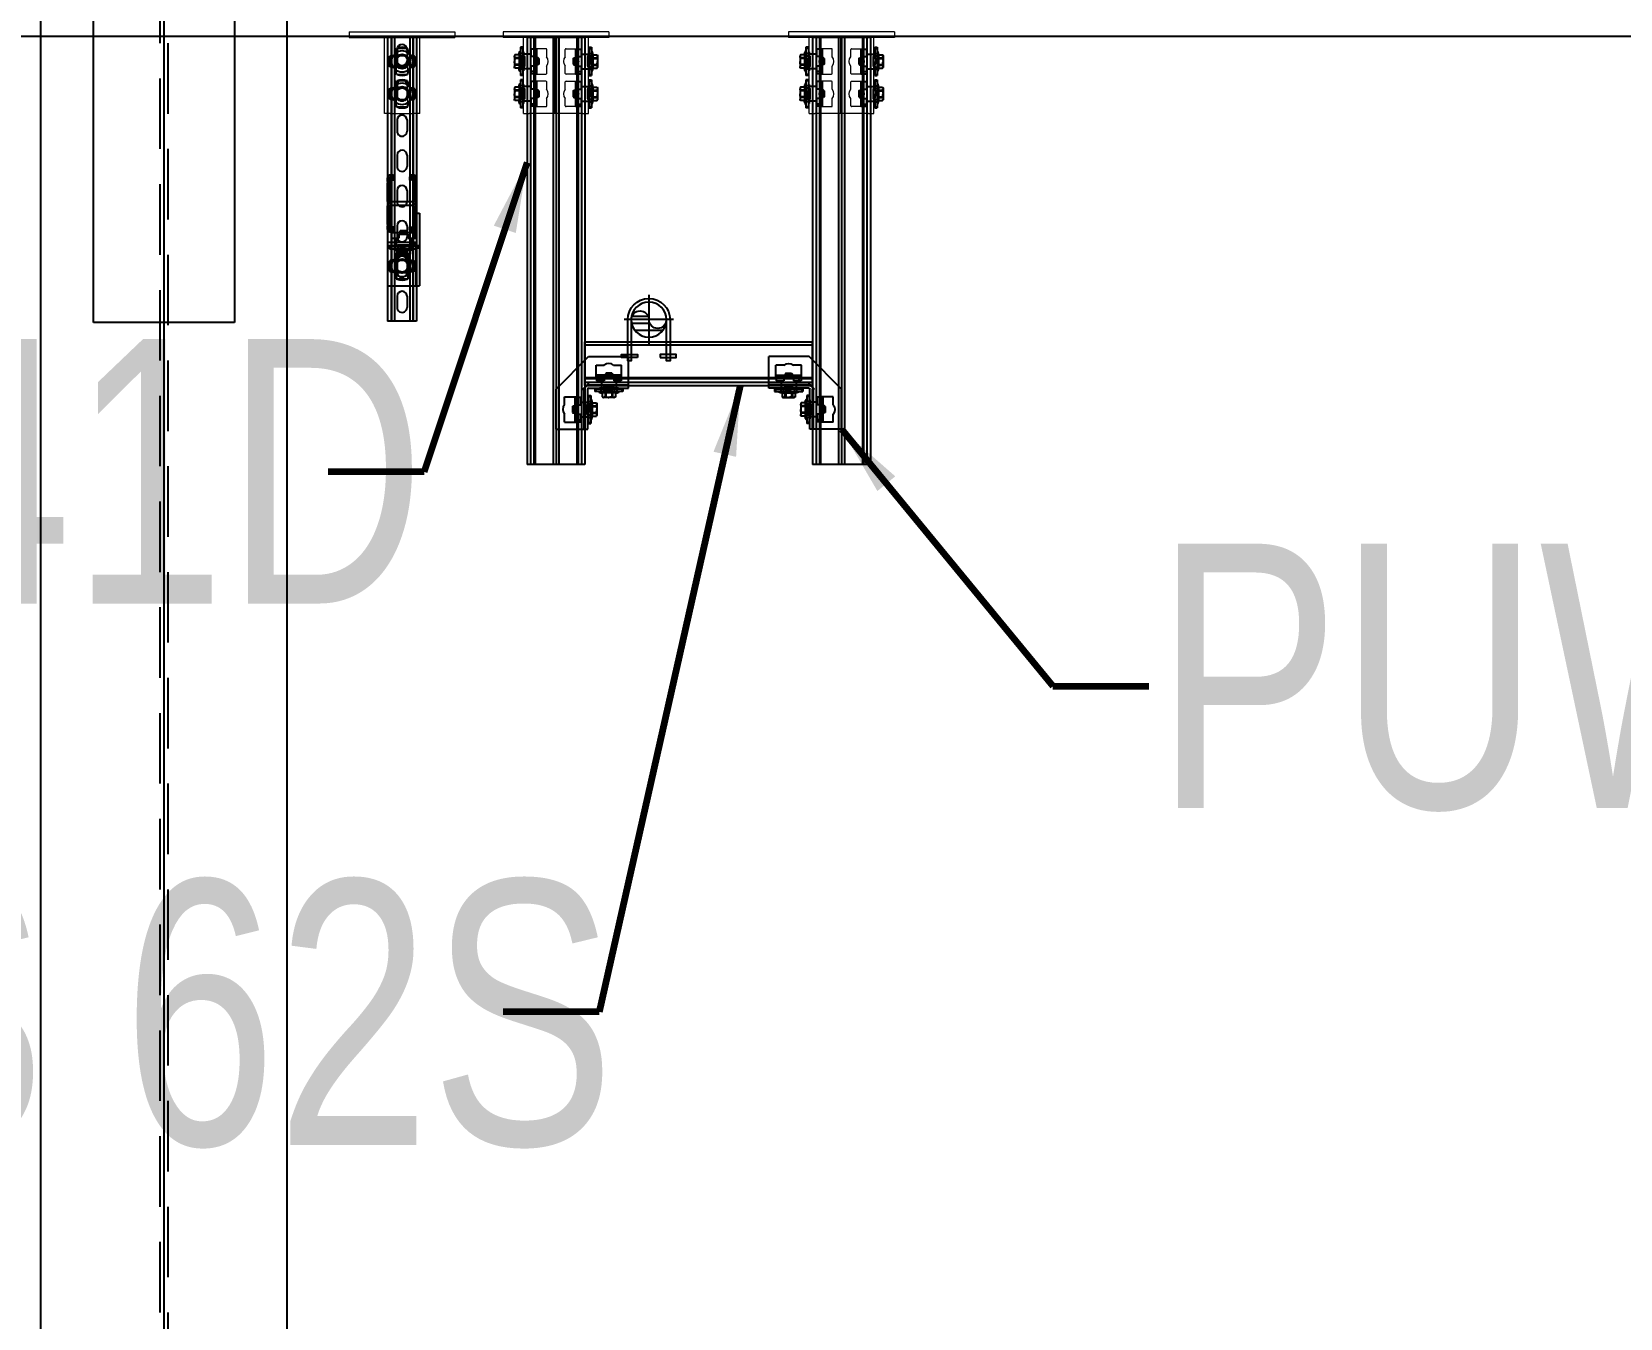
# Model space of a CAD drawing. Header units: millimetres. Extents: x 0 to 268175, y 0 to 74250.
# Drawn here: x 44498 to 46751, y 50940 to 52764 of the extents above; entities that cross this region are included whole.
import ezdxf
from ezdxf.enums import TextEntityAlignment as Align

# ---------------------------------------------------------------- set-up
doc = ezdxf.new("R2010")
doc.units = ezdxf.units.MM
doc.header["$LTSCALE"] = 200
for name, pattern in [('CEN-GAUN', [32.2, 30, -1, 0.2, -1]), ('HIDDEN', [0.375, 0.25, -0.125]), ('phl_thick', [0])]:
    doc.linetypes.add(name, pattern=pattern)
for name, color, linetype in [('1 CEN', 15, 'CEN-GAUN'), ('@@P3_P4 환상망 SUPPORT', 143, 'Continuous'), ('BA', 9, 'Continuous'), ('PIPE', 3, 'Continuous'), ('PIPE RACK', 6, 'Continuous')]:
    doc.layers.add(name, color=color, linetype=linetype)
doc.styles.add('GHS_DIM', font='romans.shx', dxfattribs={"width": 0.7, "bigfont": 'ghs.shx'})
doc.styles.add('돋움체', font='gulim.ttc')
doc.dimstyles.new('LEADER50', dxfattribs={"dimscale": 0, "dimtxt": 100, "dimasz": 100, "dimexe": 50, "dimexo": 50, "dimgap": 40, "dimtad": 1, "dimdec": 0, "dimdsep": 46, "dimtxsty": 'GHS_DIM', "dimcen": 2.5, "dimclrd": 1, "dimclre": 1, "dimclrt": 2, "dimadec": 0, "dimazin": 0, "dimtfac": 1, "dimtdec": 0, "dimtofl": 0, "dimtmove": 0, "dimatfit": 3, "dimfxl": 30, "dimtvp": 1, "dimtolj": 1, "dimtzin": 0, "dimarcsym": 0})

# ---------------------------------------------------------------- blocks, each defined once
blk = doc.blocks.new('*U4014')
at = {"layer": '@@P3_P4 환상망 SUPPORT', "linetype": 'phl_thick'}
for p, q in [((-20.5, 0), (-20.5, 402.2)), ((-15.6, 0), (-15.6, 402.2)), ((-15.1, 0), (-15.1, 402.2)), ((-11, 0), (-11, 402.2)), ((11, 0), (11, 402.2)), ((15.1, 0), (15.1, 402.2)), ((15.6, 0), (15.6, 402.2)), ((20.5, 0), (20.5, 402.2)), ((-7, 367), (-7, 383)), ((7, 367), (7, 383)), ((-7, 317), (-7, 333)), ((7, 317), (7, 333)), ((-7, 267), (-7, 283)), ((7, 267), (7, 283)), ((-7, 217), (-7, 233)), ((7, 217), (7, 233)), ((-7, 167), (-7, 183)), ((7, 167), (7, 183)), ((-7, 117), (-7, 133)), ((7, 117), (7, 133)), ((-7, 67), (-7, 83)), ((7, 67), (7, 83)), ((-7, 17), (-7, 33)), ((7, 17), (7, 33))]:
    blk.add_line(p, q, dxfattribs=at)
at = {"layer": '@@P3_P4 환상망 SUPPORT', "linetype": 'Continuous'}
for p, q in [((-20.5, 402.2), (20.5, 402.2)), ((-20.5, 0), (20.5, 0))]:
    blk.add_line(p, q, dxfattribs=at)
at = {"layer": '@@P3_P4 환상망 SUPPORT', "linetype": 'phl_thick'}
for centre, start, end in [((0, 383), 0.0003, 180.0003), ((0, 367), 180.0003, 0.0003), ((0, 333), 0.0003, 180.0003), ((0, 317), 180.0003, 0.0003), ((0, 283), 0.0003, 180.0003), ((0, 267), 180.0003, 0.0003), ((0, 233), 0.0003, 180.0003), ((0, 217), 180.0003, 0.0003), ((0, 183), 0.0003, 180.0003), ((0, 167), 180.0003, 0.0003), ((0, 133), 0.0003, 180.0003), ((0, 117), 180.0003, 0.0003), ((0, 83), 0.0003, 180.0003), ((0, 67), 180.0003, 0.0003), ((0, 33), 0.0003, 180.0003), ((0, 17), 180.0003, 0.0003)]:
    blk.add_arc(centre, 7, start, end, dxfattribs=at)
blk = doc.blocks.new('A$C1199bcb0')
at = {"layer": '@@P3_P4 환상망 SUPPORT', "color": 2, "linetype": 'phl_thick'}
for p, q in [((-18, 6), (-17.99649, 6.117777)), ((-18, -6), (-18, 6)), ((-17.99649, 6.117777), (-17.986084, 6.235472)), ((-17.986084, 6.235472), (-17.968693, 6.352408)), ((-17.968693, 6.352408), (-17.944448, 6.467915)), ((-17.944448, 6.467915), (-17.913618, 6.581325)), ((-17.913618, 6.581325), (-17.876478, 6.691977)), ((-17.876478, 6.691977), (-17.832987, 6.800099)), ((-17.832987, 6.800099), (-17.782843, 6.90625)), ((-17.782843, 6.90625), (-17.726339, 7.009788)), ((-17.726339, 7.009788), (-17.663683, 7.110023)), ((-17.663683, 7.110023), (-17.595186, 7.206336)), ((-17.595186, 7.206336), (-17.521322, 7.298238)), ((-17.521322, 7.298238), (-17.442581, 7.385253)), ((-17.442581, 7.385253), (-17.359451, 7.466933)), ((-17.359451, 7.466933), (-17.272411, 7.54299)), ((-17.272411, 7.54299), (-17.182116, 7.613221)), ((-17.182116, 7.613221), (-17.089214, 7.677382)), ((-17.089214, 7.677382), (-16.99437, 7.735268)), ((-16.99437, 7.735268), (-16.898317, 7.78686)), ((-16.898317, 7.78686), (-16.801819, 7.832213)), ((-16.801819, 7.832213), (-16.705605, 7.871396)), ((-16.705605, 7.871396), (-16.608332, 7.905217)), ((-16.608332, 7.905217), (-16.509245, 7.934047)), ((-16.509245, 7.934047), (-16.408728, 7.957771)), ((-16.408728, 7.957771), (-16.307163, 7.976272)), ((-16.307163, 7.976272), (-16.204935, 7.989459)), ((-16.204935, 7.989459), (-16.102423, 7.997347)), ((-16.102423, 7.997347), (-16, 8)), ((-16, 8), (-14.439052, 8)), ((-14.439049, 8.000031), (-14.231407, 8.004602)), ((-14.231407, 8.004602), (-14.024026, 8.018427)), ((-14.024026, 8.018427), (-13.817566, 8.041426)), ((-13.817566, 8.041426), (-13.612699, 8.073442)), ((-13.612699, 8.073442), (-13.410096, 8.114311)), ((-13.410096, 8.114311), (-13.208317, 8.164452)), ((-13.208317, 8.164452), (-13.002339, 8.225616)), ((-13.002339, 8.225616), (-12.793396, 8.298335)), ((-12.793396, 8.298335), (-12.583125, 8.383024)), ((-12.583125, 8.383024), (-12.373108, 8.479752)), ((-12.373108, 8.479752), (-12.202334, 8.568009)), ((-12.202334, 8.568009), (-12.032001, 8.66519)), ((-12.032001, 8.66519), (-11.862731, 8.771353)), ((-11.862731, 8.771353), (-11.69539, 8.886751)), ((-11.69539, 8.886751), (-11.530483, 9.011345)), ((-11.530483, 9.011345), (-11.36902, 9.14507)), ((-11.36902, 9.14507), (-11.212824, 9.286802)), ((-11.212824, 9.286802), (-11.06258, 9.43597)), ((-11.06258, 9.43597), (-10.918729, 9.592018)), ((-10.918729, 9.592018), (-10.782094, 9.754732)), ((-10.782094, 9.754732), (-10.652928, 9.923378)), ((-10.652928, 9.923378), (-10.532238, 10.096755)), ((-10.532238, 10.096755), (-10.420465, 10.273729)), ((-10.420465, 10.273729), (-10.317712, 10.453605)), ((-10.317712, 10.453605), (-10.224151, 10.635519)), ((-10.224151, 10.635519), (-10.14017, 10.817799)), ((-10.14017, 10.817799), (-10.065554, 10.999621)), ((-10.065554, 10.999621), (-10, 11.18034)), ((-10, 11.18034), (-7.5, 18.540497)), ((-8.5, -4.129467), (-8.5, 4.129467)), ((-7.862192, 17.474161), (-8, 17.5)), ((-8, 17.068443), (-8, 17.5)), ((-7.826223, 5.296482), (-7.478477, 5.497254)), ((-7.478477, 5.497254), (-7.13805, 5.6938)), ((-7.13805, 5.6938), (-6.803941, 5.886698)), ((-6.803941, 5.886698), (-6.475198, 6.076497)), ((-6.475198, 6.076497), (-6.150906, 6.263728)), ((-6.150906, 6.263728), (-5.830178, 6.4489)), ((-5.830178, 6.4489), (-5.512148, 6.632514)), ((-5.512148, 6.632514), (-4.880781, 6.997035)), ((-4.880781, 6.997035), (-4.565745, 7.17892)), ((-4.565745, 7.17892), (-4.25, 7.361216)), ((-4.25, 7.361216), (-3.934255, 7.543511)), ((-3.934255, 7.543511), (-3.619219, 7.725397)), ((-3.619219, 7.725397), (-3.304035, 7.907369)), ((-3.304035, 7.907369), (-2.987851, 8.089918)), ((-2.987851, 8.089918), (-2.669822, 8.273532)), ((-2.669822, 8.273532), (-2.349094, 8.458704)), ((-2.349094, 8.458704), (-2.024802, 8.645934)), ((-2.024802, 8.645934), (-1.696059, 8.835734)), ((-1.696059, 8.835734), (-1.361951, 9.028632)), ((-1.361951, 9.028632), (-1.021523, 9.225178)), ((-1.021523, 9.225178), (-0.673776, 9.425949)), ((1.09777, 9.181157), (0.673776, 9.425949)), ((1.511166, 8.942483), (1.09777, 9.181157)), ((1.91576, 8.70889), (1.511166, 8.942483)), ((2.313254, 8.479397), (1.91576, 8.70889)), ((2.705276, 8.253062), (2.313254, 8.479397)), ((3.093409, 8.028974), (2.705276, 8.253062)), ((3.479206, 7.806234), (3.093409, 8.028974)), ((3.864216, 7.583949), (3.479206, 7.806234)), ((4.597267, 7.160721), (3.864216, 7.583949)), ((4.943779, 6.960663), (4.597267, 7.160721)), ((5.290677, 6.760381), (4.943779, 6.960663)), ((5.639091, 6.559224), (5.290677, 6.760381)), ((5.990151, 6.356539), (5.639091, 6.559224)), ((6.344997, 6.151669), (5.990151, 6.356539)), ((6.704797, 5.943938), (6.344997, 6.151669)), ((7.444122, 5.517089), (6.704797, 5.943938)), ((7.826223, 5.296482), (7.444122, 5.517089)), ((10, 11.18034), (7.5, 18.540497)), ((8.5, -4.129467), (8.5, 4.129467)), ((10.0619, 11.00917), (10, 11.18034)), ((10.131785, 10.837331), (10.0619, 11.00917)), ((10.20982, 10.665387), (10.131785, 10.837331)), ((10.296167, 10.493907), (10.20982, 10.665387)), ((10.390993, 10.323456), (10.296167, 10.493907)), ((10.494428, 10.154656), (10.390993, 10.323456)), ((10.605843, 9.989169), (10.494428, 10.154656)), ((10.724691, 9.827928), (10.605843, 9.989169)), ((10.850639, 9.671434), (10.724691, 9.827928)), ((10.983347, 9.520192), (10.850639, 9.671434)), ((11.122479, 9.374703), (10.983347, 9.520192)), ((11.26755, 9.235579), (11.122479, 9.374703)), ((11.417344, 9.103769), (11.26755, 9.235579)), ((11.571177, 8.979536), (11.417344, 9.103769)), ((11.728471, 8.863041), (11.571177, 8.979536)), ((11.888385, 8.754602), (11.728471, 8.863041)), ((12.049542, 8.654679), (11.888385, 8.754602)), ((12.211309, 8.563124), (12.049542, 8.654679)), ((12.373108, 8.479752), (12.211309, 8.563124)), ((12.583125, 8.383024), (12.373118, 8.4798)), ((12.793396, 8.298335), (12.583125, 8.383024)), ((13.002339, 8.225616), (12.793396, 8.298335)), ((13.208317, 8.164452), (13.002339, 8.225616)), ((13.410096, 8.114311), (13.208317, 8.164452)), ((13.612699, 8.073442), (13.410096, 8.114311)), ((13.817566, 8.041426), (13.612699, 8.073442)), ((14.024026, 8.018427), (13.817566, 8.041426)), ((14.231407, 8.004602), (14.024026, 8.018427)), ((14.439052, 8), (14.231407, 8.004602)), ((14.439052, 8), (14.690674, 8)), ((14.690674, 8), (14.945595, 8)), ((14.945595, 8), (15.203898, 8)), ((15.203898, 8), (15.465673, 8)), ((15.465673, 8), (15.731009, 8)), ((15.731009, 8), (16, 8)), ((16.102423, 7.997347), (16, 8)), ((16.204935, 7.989459), (16.102423, 7.997347)), ((16.307163, 7.976272), (16.204935, 7.989459)), ((16.408728, 7.957771), (16.307163, 7.976272)), ((16.509245, 7.934047), (16.408728, 7.957771)), ((16.608332, 7.905217), (16.509245, 7.934047)), ((16.705605, 7.871395), (16.608332, 7.905217)), ((16.801819, 7.832213), (16.705605, 7.871395)), ((16.898317, 7.78686), (16.801819, 7.832213)), ((16.99437, 7.735268), (16.898317, 7.78686)), ((17.089214, 7.677382), (16.99437, 7.735268)), ((17.182116, 7.613221), (17.089214, 7.677382)), ((17.272411, 7.54299), (17.182116, 7.613221)), ((17.359451, 7.466933), (17.272411, 7.54299)), ((17.442581, 7.385253), (17.359451, 7.466933)), ((17.521322, 7.298238), (17.442581, 7.385253)), ((17.595186, 7.206336), (17.521322, 7.298238)), ((17.663683, 7.110023), (17.595186, 7.206336)), ((17.726339, 7.009788), (17.663683, 7.110023)), ((17.782843, 6.90625), (17.726339, 7.009788)), ((17.832987, 6.800099), (17.782843, 6.90625)), ((17.876478, 6.691977), (17.832987, 6.800099)), ((17.913618, 6.581325), (17.876478, 6.691977)), ((17.944448, 6.467915), (17.913618, 6.581325)), ((17.968693, 6.352408), (17.944448, 6.467915)), ((17.986084, 6.235472), (17.968693, 6.352408)), ((17.99649, 6.117777), (17.986084, 6.235472)), ((18, 6), (17.99649, 6.117777)), ((18, -6), (18, 6)), ((-17.99649, -6.117777), (-18, -6)), ((-17.986084, -6.235472), (-17.99649, -6.117777)), ((-17.968693, -6.352408), (-17.986084, -6.235472)), ((-17.944448, -6.467915), (-17.968693, -6.352408)), ((-17.913618, -6.581325), (-17.944448, -6.467915)), ((-17.876478, -6.691977), (-17.913618, -6.581325)), ((-17.832987, -6.800099), (-17.876478, -6.691977)), ((-17.782843, -6.90625), (-17.832987, -6.800099)), ((-17.726339, -7.009788), (-17.782843, -6.90625)), ((-17.663683, -7.110023), (-17.726339, -7.009788)), ((-17.595186, -7.206336), (-17.663683, -7.110023)), ((-17.521322, -7.298238), (-17.595186, -7.206336)), ((-17.442581, -7.385253), (-17.521322, -7.298238)), ((-17.359451, -7.466933), (-17.442581, -7.385253)), ((-17.272411, -7.54299), (-17.359451, -7.466933)), ((-17.182116, -7.613221), (-17.272411, -7.54299)), ((-17.089214, -7.677382), (-17.182116, -7.613221)), ((-16.99437, -7.735268), (-17.089214, -7.677382)), ((-16.898317, -7.78686), (-16.99437, -7.735268)), ((-16.801819, -7.832213), (-16.898317, -7.78686)), ((-16.705605, -7.871395), (-16.801819, -7.832213)), ((-16.608332, -7.905217), (-16.705605, -7.871395)), ((-16.509245, -7.934047), (-16.608332, -7.905217)), ((-16.408728, -7.957771), (-16.509245, -7.934047)), ((-16.307163, -7.976272), (-16.408728, -7.957771)), ((-16.204935, -7.989459), (-16.307163, -7.976272)), ((-16.102423, -7.997347), (-16.204935, -7.989459)), ((-16, -8), (-16.102423, -7.997347)), ((-16, -8), (-14.439052, -8)), ((-14.231407, -8.004602), (-14.439052, -8)), ((-14.024026, -8.018427), (-14.231407, -8.004602)), ((-13.817566, -8.041426), (-14.024026, -8.018427)), ((-13.612699, -8.073442), (-13.817566, -8.041426)), ((-13.410096, -8.114311), (-13.612699, -8.073442)), ((-13.208317, -8.164452), (-13.410096, -8.114311)), ((-13.002339, -8.225616), (-13.208317, -8.164452)), ((-12.793396, -8.298335), (-13.002339, -8.225616)), ((-12.583125, -8.383024), (-12.793396, -8.298335)), ((-12.373118, -8.4798), (-12.583125, -8.383024)), ((-12.202317, -8.567993), (-12.373108, -8.479752)), ((-12.031596, -8.665364), (-12.202317, -8.567993)), ((-11.861625, -8.77208), (-12.031596, -8.665364)), ((-11.693248, -8.888251), (-11.861625, -8.77208)), ((-11.528074, -9.013275), (-11.693248, -8.888251)), ((-11.366937, -9.146872), (-11.528074, -9.013275)), ((-11.210513, -9.288848), (-11.366937, -9.146872)), ((-11.059873, -9.438622), (-11.210513, -9.288848)), ((-10.916073, -9.595039), (-11.059873, -9.438622)), ((-10.779813, -9.757758), (-10.916073, -9.595039)), ((-10.651197, -9.925931), (-10.779813, -9.757758)), ((-10.530719, -10.099052), (-10.651197, -9.925931)), ((-10.41886, -10.276366), (-10.530719, -10.099052)), ((-10.316502, -10.45592), (-10.41886, -10.276366)), ((-10.223629, -10.63676), (-10.316502, -10.45592)), ((-10.140051, -10.81822), (-10.223629, -10.63676)), ((-10.065572, -10.999636), (-10.140051, -10.81822)), ((-10, -11.18034), (-10.065572, -10.999636)), ((-7.5, -18.540497), (-10, -11.18034)), ((-7.444122, -5.517089), (-7.826223, -5.296482)), ((-6.704797, -5.943938), (-7.444122, -5.517089)), ((-6.344997, -6.151669), (-6.704797, -5.943938)), ((-5.990151, -6.356539), (-6.344997, -6.151669)), ((-5.639091, -6.559224), (-5.990151, -6.356539)), ((-5.290677, -6.760381), (-5.639091, -6.559224)), ((-4.943779, -6.960663), (-5.290677, -6.760381)), ((-4.597267, -7.160721), (-4.943779, -6.960663)), ((-4.25, -7.361216), (-4.597267, -7.160721)), ((-3.864216, -7.583949), (-4.25, -7.361216)), ((-3.479206, -7.806234), (-3.864216, -7.583949)), ((-3.093409, -8.028974), (-3.479206, -7.806234)), ((-2.705276, -8.253062), (-3.093409, -8.028974)), ((-2.313254, -8.479397), (-2.705276, -8.253062)), ((-1.91576, -8.70889), (-2.313254, -8.479397)), ((-1.511166, -8.942483), (-1.91576, -8.70889)), ((-1.09777, -9.181157), (-1.511166, -8.942483)), ((-0.673776, -9.425949), (-1.09777, -9.181157)), ((0.673776, -9.425949), (1.09777, -9.181157)), ((1.09777, -9.181157), (1.511166, -8.942483)), ((1.511166, -8.942483), (1.91576, -8.70889)), ((1.91576, -8.70889), (2.313254, -8.479397)), ((2.313254, -8.479397), (2.705276, -8.253062)), ((2.705276, -8.253062), (3.093409, -8.028974)), ((3.093409, -8.028974), (3.479206, -7.806234)), ((3.479206, -7.806234), (3.864216, -7.583949)), ((3.864216, -7.583949), (4.25, -7.361216)), ((4.25, -7.361216), (4.597267, -7.160721)), ((4.597267, -7.160721), (4.943779, -6.960663)), ((4.943779, -6.960663), (5.290677, -6.760381)), ((5.290677, -6.760381), (5.639091, -6.559224)), ((5.639091, -6.559224), (5.990151, -6.356539)), ((5.990151, -6.356539), (6.344997, -6.151669)), ((6.344997, -6.151669), (6.704797, -5.943938)), ((6.704797, -5.943938), (7.070754, -5.732653)), ((7.070754, -5.732653), (7.444122, -5.517089)), ((7.444122, -5.517089), (7.826223, -5.296482)), ((7.5, -18.540497), (10, -11.18034)), ((8, -17.5), (7.862205, -17.474163)), ((8, -17.5), (8, -17.068485)), ((10, -11.18034), (10.079742, -10.963325)), ((10.079742, -10.963325), (10.172623, -10.744906)), ((10.172623, -10.744906), (10.279159, -10.526212)), ((10.279159, -10.526212), (10.399189, -10.309495)), ((10.399189, -10.309495), (10.532238, -10.096755)), ((10.532238, -10.096755), (10.678125, -9.889198)), ((10.678125, -9.889198), (10.835908, -9.688932)), ((10.835908, -9.688932), (11.004268, -9.497615)), ((11.004268, -9.497615), (11.182281, -9.316057)), ((11.182281, -9.316057), (11.36902, -9.14507)), ((11.36902, -9.14507), (11.563231, -8.985682)), ((11.563231, -8.985682), (11.762086, -8.839511)), ((11.762086, -8.839511), (11.96414, -8.706587)), ((11.96414, -8.706587), (12.168209, -8.586729)), ((12.168209, -8.586729), (12.373108, -8.479752)), ((12.373108, -8.479752), (12.583125, -8.383024)), ((12.583125, -8.383024), (12.793396, -8.298335)), ((12.793396, -8.298335), (13.002339, -8.225616)), ((13.002339, -8.225616), (13.208317, -8.164452)), ((13.208317, -8.164452), (13.410096, -8.114311)), ((13.410096, -8.114311), (13.612699, -8.073442)), ((13.612699, -8.073442), (13.817566, -8.041426)), ((13.817566, -8.041426), (14.024026, -8.018427)), ((14.024026, -8.018427), (14.231407, -8.004602)), ((14.231407, -8.004602), (14.439052, -8)), ((14.439052, -8), (14.690674, -8)), ((14.690674, -8), (14.945595, -8)), ((14.945595, -8), (15.203898, -8)), ((15.203898, -8), (15.465673, -8)), ((15.465673, -8), (15.731009, -8)), ((15.731009, -8), (16, -8)), ((16, -8), (16.102423, -7.997347)), ((16.102423, -7.997347), (16.204935, -7.989459)), ((16.204935, -7.989459), (16.307163, -7.976272)), ((16.307163, -7.976272), (16.408728, -7.957771)), ((16.408728, -7.957771), (16.509245, -7.934047)), ((16.509245, -7.934047), (16.608332, -7.905217)), ((16.608332, -7.905217), (16.705605, -7.871396)), ((16.705605, -7.871396), (16.801819, -7.832213)), ((16.801819, -7.832213), (16.898317, -7.78686)), ((16.898317, -7.78686), (16.99437, -7.735268)), ((16.99437, -7.735268), (17.089214, -7.677382)), ((17.089214, -7.677382), (17.182116, -7.613221)), ((17.182116, -7.613221), (17.272411, -7.54299)), ((17.272411, -7.54299), (17.359451, -7.466933)), ((17.359451, -7.466933), (17.442581, -7.385253)), ((17.442581, -7.385253), (17.521322, -7.298238)), ((17.521322, -7.298238), (17.595186, -7.206336)), ((17.595186, -7.206336), (17.663683, -7.110023)), ((17.663683, -7.110023), (17.726339, -7.009788)), ((17.726339, -7.009788), (17.782843, -6.90625)), ((17.782843, -6.90625), (17.832987, -6.800099)), ((17.832987, -6.800099), (17.876478, -6.691977)), ((17.876478, -6.691977), (17.913618, -6.581325)), ((17.913618, -6.581325), (17.944448, -6.467915)), ((17.944448, -6.467915), (17.968693, -6.352408)), ((17.968693, -6.352408), (17.986084, -6.235472)), ((17.986084, -6.235472), (17.99649, -6.117777)), ((17.99649, -6.117777), (18, -6))]:
    blk.add_line(p, q, dxfattribs=at)
for radius in [10.3, 8.5]:
    blk.add_circle((0, 0), radius, dxfattribs=at)
for radius, start, end in [(15, 145.575707658, 214.424292384), (15, 48.189685111, 131.810314902), (9.45, 145.911393746, 154.088606254), (20, 67.975687163, 112.024312837), (9.45, 85.911393747, 94.088606253), (9.45, 25.911393746, 34.088606254), (15, 0, 34.424292384), (15, 325.575707658, 0), (15, 228.189685098, 311.810314889), (9.45, 205.911393746, 214.088606254), (20, 247.975687163, 292.024312837), (9.45, 265.911393747, 274.088606253), (9.45, 325.911393746, 334.088606254)]:
    blk.add_arc((0, 0), radius, start, end, dxfattribs=at)
blk = doc.blocks.new('A$Cbeba9721')
at = {"layer": '@@P3_P4 환상망 SUPPORT', "color": 5, "linetype": 'Continuous', "lineweight": 0}
for p, q in [((-75, 0), (75, 0)), ((-75, 0), (-75, -8)), ((75, 0), (75, -8)), ((-75, -8), (75, -8)), ((-25, -116), (-25, -8)), ((25, -116), (25, -8)), ((-8.2, -25), (-8.2, -35.3)), ((7.2, -24), (-7.2, -24)), ((8.2, -35.3), (8.2, -25)), ((-8.2, -48.7), (-8.2, -59)), ((-7.2, -60), (7.2, -60)), ((8.2, -59), (8.2, -48.7)), ((-8.2, -71), (-8.2, -81.3)), ((7.2, -70), (-7.2, -70)), ((8.2, -81.3), (8.2, -71)), ((-8.2, -94.7), (-8.2, -105)), ((-7.2, -106), (7.2, -106)), ((8.2, -105), (8.2, -94.7)), ((-17, -116), (-25, -116)), ((-17, -116), (17, -116)), ((25, -116), (17, -116))]:
    blk.add_line(p, q, dxfattribs=at)
for centre, radius, start, end in [((0, -42), 10.7, 140.7731, 219.2269), ((-7.2, -25), 1, 90, 180), ((7.2, -25), 1, 0, 90), ((0, -42), 10.7, 320.7731, 39.2269), ((-7.2, -59), 1, 180, 270), ((7.2, -59), 1, 270, 0), ((0, -88), 10.7, 140.7731, 219.2269), ((-7.2, -71), 1, 90, 180), ((7.2, -71), 1, 0, 90), ((0, -88), 10.7, 320.7731, 39.2269), ((-7.2, -105), 1, 180, 270), ((7.2, -105), 1, 270, 0)]:
    blk.add_arc(centre, radius, start, end, dxfattribs=at)
at = {"layer": '@@P3_P4 환상망 SUPPORT', "color": 2}
for p in [(0, -42), (0, -88)]:
    blk.add_blockref('A$C1199bcb0', p, dxfattribs=at)
blk = doc.blocks.new('A$Cd080613a')
at = {"layer": '@@P3_P4 환상망 SUPPORT', "color": 2, "linetype": 'phl_thick'}
for p, q in [((-20, 4.434), (-18.540497, 4.434)), ((-20, 1.034), (-20, 4.434)), ((-20, 1.034), (-18.540497, 1.034)), ((-18.540497, 4.434), (-11.18034, 4.434)), ((-18.540497, 1.034), (-18.540497, 4.434)), ((-18.540497, 1.034), (-11.18034, 1.034)), ((-13.5, 0), (-13.5, 1.034)), ((-13.5, 0), (-8, 0)), ((-11.18034, 4.434), (-10.999621, 4.526016)), ((-11.18034, 1.034), (-11.18034, 4.434)), ((-11.18034, 1.034), (-8.008727, 1.034)), ((-10.999621, 4.526016), (-10.817799, 4.607405)), ((-10.817799, 4.607405), (-10.635521, 4.678167)), ((-10.635521, 4.678167), (-10.453605, 4.738253)), ((-10.5, -10.466), (-10.5, 0)), ((-10.453605, 4.738253), (-10.273729, 4.787376)), ((-10.309559, 6.434007), (10.309559, 6.434007)), ((-10.273729, 4.787376), (-10.096742, 4.825514)), ((-10.096742, 4.825514), (-9.923378, 4.852767)), ((-9.923378, 4.852767), (-9.754732, 4.869109)), ((-9.754732, 4.869109), (-9.592018, 4.874416)), ((-9.43597, 4.869011), (-9.592018, 4.874416)), ((-9.45, 12.285517), (-8.5, 12.834)), ((-9.45, 12.285517), (-9.425949, 12.285517)), ((-9.45, 6.434), (-9.45, 12.285517)), ((-9.286802, 4.852541), (-9.43597, 4.869011)), ((-9.425949, 12.285517), (-9.225178, 12.382765)), ((-9.425949, 6.434), (-9.425949, 12.285517)), ((-9.14507, 4.825103), (-9.286802, 4.852541)), ((-9.225178, 12.382765), (-9.028632, 12.46982)), ((-9.011345, 4.786714), (-9.14507, 4.825103)), ((-9.028632, 12.46982), (-8.835734, 12.547031)), ((-8.886751, 4.737605), (-9.011345, 4.786714)), ((-8.771402, 4.677806), (-8.886751, 4.737605)), ((-8.835734, 12.547031), (-8.645934, 12.614685)), ((-8.66519, 4.60729), (-8.771402, 4.677806)), ((-8.568009, 4.52603), (-8.66519, 4.60729)), ((-8.645934, 12.614685), (-8.458704, 12.673015)), ((-8.479752, 4.434), (-8.568009, 4.52603)), ((-8.5, 12.834), (8.5, 12.834)), ((-8.383024, 4.342905), (-8.479752, 4.434)), ((-8.479752, 4.434), (8.479752, 4.434)), ((-8.458704, 12.673015), (-8.273532, 12.722205)), ((-8.298335, 4.244727), (-8.383024, 4.342905)), ((-8.225616, 4.140826), (-8.298335, 4.244727)), ((-8.273532, 12.722205), (-8.089918, 12.762387)), ((-8.164452, 4.032743), (-8.225616, 4.140826)), ((-8.114311, 3.921798), (-8.164452, 4.032743)), ((-8.073442, 3.805669), (-8.114311, 3.921798)), ((-8.089918, 12.762387), (-7.907369, 12.793645)), ((-8.041426, 3.683749), (-8.073442, 3.805669)), ((-8.018427, 3.556566), (-8.041426, 3.683749)), ((-8.004602, 3.42465), (-8.018427, 3.556566)), ((-8.006255, 0.977988), (-8.008727, 1.034)), ((-8.004136, 0.924002), (-8.006255, 0.977988)), ((-8.000031, 3.288557), (-8.004602, 3.42465)), ((-8.002394, 0.872075), (-8.004136, 0.924002)), ((-8.001102, 0.822352), (-8.002394, 0.872075)), ((-8.000288, 0.774408), (-8.001102, 0.822352)), ((-8, 0.727727), (-8.000288, 0.774408)), ((-8, -0.157176), (-8, 3.288561)), ((-7.997347, 2.169936), (-8, 2.238707)), ((-7.989459, 2.102767), (-7.997347, 2.169936)), ((-7.976272, 2.037446), (-7.989459, 2.102767)), ((-7.957771, 1.974207), (-7.976272, 2.037446)), ((-7.934047, 1.913249), (-7.957771, 1.974207)), ((-7.905217, 1.854768), (-7.934047, 1.913249)), ((-7.907369, 12.793645), (-7.725397, 12.816016)), ((-7.871396, 1.798956), (-7.905217, 1.854768)), ((-7.832213, 1.745381), (-7.871396, 1.798956)), ((-7.78686, 1.693336), (-7.832213, 1.745381)), ((-7.735268, 1.643293), (-7.78686, 1.693336)), ((-7.677382, 1.595741), (-7.735268, 1.643293)), ((-7.725397, 12.816016), (-7.543511, 12.829488)), ((-7.613221, 1.551128), (-7.677382, 1.595741)), ((-7.54299, 1.509804), (-7.613221, 1.551128)), ((-7.543511, 12.829488), (-7.361216, 12.834)), ((-7.466933, 1.472099), (-7.54299, 1.509804)), ((-7.385253, 1.438355), (-7.466933, 1.472099)), ((-7.298238, 1.408783), (-7.385253, 1.438355)), ((-7.17892, 12.829488), (-7.361216, 12.834)), ((-7.206336, 1.383563), (-7.298238, 1.408783)), ((-7.110023, 1.362871), (-7.206336, 1.383563)), ((-6.997035, 12.816016), (-7.17892, 12.829488)), ((-7.009788, 1.34687), (-7.110023, 1.362871)), ((-6.90625, 1.335597), (-7.009788, 1.34687)), ((-6.815063, 12.793645), (-6.997035, 12.816016)), ((-6.800099, 1.329011), (-6.90625, 1.335597)), ((-6.632514, 12.762387), (-6.815063, 12.793645)), ((-6.691977, 1.327135), (-6.800099, 1.329011)), ((-6.691977, 1.327135), (-6.581325, 1.329907)), ((-6.4489, 12.722205), (-6.632514, 12.762387)), ((-6.581325, 1.329907), (-6.467915, 1.337363)), ((-6.467915, 1.337363), (-6.352408, 1.349526)), ((-6.263728, 12.673015), (-6.4489, 12.722205)), ((-6.352408, 1.349526), (-6.235472, 1.366419)), ((-6.076497, 12.614685), (-6.263728, 12.673015)), ((-6.235472, 1.366419), (-6.117777, 1.387979)), ((-6.117777, 1.387979), (-6, 1.414014)), ((-5.886698, 12.547031), (-6.076497, 12.614685)), ((-6, 1.414014), (-5.30323, 1.57262)), ((-6, -1.216), (-6, 1.414014)), ((-5.6938, 12.46982), (-5.886698, 12.547031)), ((-5.497254, 12.382765), (-5.6938, 12.46982)), ((-5.296482, 12.285517), (-5.497254, 12.382765)), ((-5.30323, 1.57262), (-4.617331, 1.711087)), ((-5.296482, 12.285517), (-4.129467, 12.285517)), ((-5.296482, 6.434), (-5.296482, 12.285517)), ((-4.617331, 1.711087), (-3.940787, 1.829986)), ((-4.129467, 12.285517), (-3.727924, 12.382765)), ((-4.129467, 6.434), (-4.129467, 12.285517)), ((-3.940787, 1.829986), (-3.272149, 1.929801)), ((-3.727924, 12.382765), (-3.334832, 12.46982)), ((-3.334832, 12.46982), (-2.949037, 12.547031)), ((-3.272149, 1.929801), (-2.610019, 2.010935)), ((-2.949037, 12.547031), (-2.569437, 12.614685)), ((-2.610019, 2.010935), (-1.953047, 2.07371)), ((-2.569437, 12.614685), (-2.194977, 12.673015)), ((-2.194977, 12.673015), (-1.824632, 12.722205)), ((-1.953047, 2.07371), (-1.299912, 2.118373)), ((-1.824632, 12.722205), (-1.457404, 12.762387)), ((-1.457404, 12.762387), (-1.092307, 12.793645)), ((-1.299912, 2.118373), (-0.649322, 2.145102)), ((-1.092307, 12.793645), (-0.728363, 12.816016)), ((-0.728363, 12.816016), (-0.364591, 12.829488)), ((-0.649322, 2.145102), (0, 2.154)), ((-0.364591, 12.829488), (0, 12.834)), ((0.364591, 12.829488), (0, 12.834)), ((0.649322, 2.145102), (0, 2.154)), ((0.728363, 12.816016), (0.364591, 12.829488)), ((1.299912, 2.118373), (0.649322, 2.145102)), ((1.092307, 12.793645), (0.728363, 12.816016)), ((1.457404, 12.762387), (1.092307, 12.793645)), ((1.953047, 2.07371), (1.299912, 2.118373)), ((1.824632, 12.722205), (1.457404, 12.762387)), ((2.194977, 12.673015), (1.824632, 12.722205)), ((2.610019, 2.010935), (1.953047, 2.07371)), ((2.569437, 12.614685), (2.194977, 12.673015)), ((2.949037, 12.547031), (2.569437, 12.614685)), ((3.272149, 1.929801), (2.610019, 2.010935)), ((3.334832, 12.46982), (2.949037, 12.547031)), ((3.940787, 1.829986), (3.272149, 1.929801)), ((3.727924, 12.382765), (3.334832, 12.46982)), ((4.129467, 12.285517), (3.727924, 12.382765)), ((4.617331, 1.711087), (3.940787, 1.829986)), ((4.129467, 12.285517), (5.296482, 12.285517)), ((4.129467, 6.434), (4.129467, 12.285517)), ((5.30323, 1.57262), (4.617331, 1.711087)), ((5.296482, 12.285517), (5.517089, 12.391922)), ((5.296482, 6.434), (5.296482, 12.285517)), ((6, 1.414014), (5.30323, 1.57262)), ((5.517089, 12.391922), (5.732653, 12.48604)), ((5.732653, 12.48604), (5.943938, 12.568319)), ((5.943938, 12.568319), (6.151669, 12.639125)), ((6.117777, 1.387979), (6, 1.414014)), ((6, -1.216), (6, 1.414014)), ((6.235472, 1.366419), (6.117777, 1.387979)), ((6.151669, 12.639125), (6.356539, 12.698744)), ((6.352408, 1.349526), (6.235472, 1.366419)), ((6.467915, 1.337363), (6.352408, 1.349526)), ((6.356539, 12.698744), (6.559224, 12.747389)), ((6.581325, 1.329907), (6.467915, 1.337363)), ((6.559224, 12.747389), (6.760381, 12.785202)), ((6.691977, 1.327135), (6.581325, 1.329907)), ((6.691977, 1.327135), (6.800099, 1.329011)), ((6.760381, 12.785202), (6.960663, 12.812253)), ((6.800099, 1.329011), (6.90625, 1.335597)), ((6.90625, 1.335597), (7.009788, 1.34687)), ((6.960663, 12.812253), (7.160721, 12.828542)), ((7.009788, 1.34687), (7.110023, 1.362871)), ((7.110023, 1.362871), (7.206336, 1.383563)), ((7.160721, 12.828542), (7.361216, 12.834)), ((7.206336, 1.383563), (7.298238, 1.408783)), ((7.298238, 1.408783), (7.385253, 1.438355)), ((7.583949, 12.827266), (7.361216, 12.834)), ((7.385253, 1.438355), (7.466933, 1.472099)), ((7.466933, 1.472099), (7.54299, 1.509804)), ((7.54299, 1.509804), (7.613221, 1.551128)), ((7.806234, 12.80717), (7.583949, 12.827266)), ((7.613221, 1.551128), (7.677382, 1.595741)), ((7.677382, 1.595741), (7.735268, 1.643293)), ((7.735268, 1.643293), (7.78686, 1.693336)), ((7.78686, 1.693336), (7.832213, 1.745381)), ((8.028974, 12.773795), (7.806234, 12.80717)), ((7.832213, 1.745381), (7.871395, 1.798957)), ((7.871395, 1.798957), (7.905217, 1.854768)), ((7.905217, 1.854768), (7.934047, 1.913249)), ((7.934047, 1.913249), (7.957771, 1.974207)), ((7.957771, 1.974207), (7.976272, 2.037446)), ((7.976272, 2.037446), (7.989459, 2.102767)), ((7.989459, 2.102767), (7.997347, 2.169936)), ((7.997347, 2.169936), (8, 2.238707)), ((8, 3.288561), (8.004602, 3.42465)), ((8, -0.157176), (8, 3.288561)), ((8, 0.727727), (8.000288, 0.774408)), ((8, 0), (13.5, 0)), ((8.000288, 0.774408), (8.001102, 0.822352)), ((8.001102, 0.822352), (8.002394, 0.872075)), ((8.002394, 0.872075), (8.004128, 0.923982)), ((8.004128, 0.923982), (8.006255, 0.977988)), ((8.004602, 3.42465), (8.018427, 3.556566)), ((8.006255, 0.977988), (8.008727, 1.034)), ((8.008727, 1.034), (20, 1.034)), ((8.018427, 3.556566), (8.041426, 3.683749)), ((8.253062, 12.727113), (8.028974, 12.773795)), ((8.041426, 3.683749), (8.073442, 3.805669)), ((8.073442, 3.805669), (8.114311, 3.921798)), ((8.114311, 3.921798), (8.164452, 4.032743)), ((8.164452, 4.032743), (8.225616, 4.140826)), ((8.225616, 4.140826), (8.298335, 4.244727)), ((8.479397, 12.666988), (8.253062, 12.727113)), ((8.298335, 4.244727), (8.383024, 4.342905)), ((8.383024, 4.342905), (8.4798, 4.433966)), ((8.70889, 12.593179), (8.479397, 12.666988)), ((8.479752, 4.434), (8.567993, 4.526015)), ((9.45, 12.285517), (8.5, 12.834)), ((8.567993, 4.526015), (8.665364, 4.607404)), ((8.665364, 4.607404), (8.772082, 4.678167)), ((8.942483, 12.505333), (8.70889, 12.593179)), ((8.772082, 4.678167), (8.888251, 4.738253)), ((8.888251, 4.738253), (9.013275, 4.787375)), ((9.181157, 12.402978), (8.942483, 12.505333)), ((9.013275, 4.787375), (9.146859, 4.825513)), ((9.146859, 4.825513), (9.288848, 4.852767)), ((9.425949, 12.285517), (9.181157, 12.402978)), ((9.288848, 4.852767), (9.438622, 4.869109)), ((9.425949, 12.285517), (9.45, 12.285517)), ((9.425949, 6.434), (9.425949, 12.285517)), ((9.438622, 4.869109), (9.595039, 4.874416)), ((9.45, 6.434), (9.45, 12.285517)), ((9.757758, 4.869011), (9.595039, 4.874416)), ((9.925931, 4.852541), (9.757758, 4.869011)), ((10.099052, 4.825103), (9.925931, 4.852541)), ((10.276366, 4.786714), (10.099052, 4.825103)), ((10.45592, 4.737606), (10.276366, 4.786714)), ((10.63676, 4.677807), (10.45592, 4.737606)), ((10.5, -10.466), (10.5, 0)), ((10.81822, 4.607291), (10.63676, 4.677807)), ((10.999636, 4.526031), (10.81822, 4.607291)), ((11.18034, 4.434), (10.999636, 4.526031)), ((11.18034, 4.434), (18.540497, 4.434)), ((11.18034, 1.034), (11.18034, 4.434)), ((13.5, 0), (13.5, 1.034)), ((18.540497, 4.434), (20, 4.434)), ((18.540497, 1.034), (18.540497, 4.434)), ((20, 1.034), (20, 4.434)), ((-17.5, -10.466), (-6.800735, -10.466)), ((-17.5, -18.466001), (-17.5, -10.466)), ((-17.5, -18.466001), (17.5, -18.466001)), ((-6.800735, -16.249999), (-6.800735, -10.466)), ((-6.800735, -16.249999), (6.800735, -16.249999)), ((-6, -1.216), (6, -1.216)), ((-5, -20.63), (-5, -18.466001)), ((-4.064, -21.565999), (-5, -20.63)), ((-5, -20.63), (5, -20.63)), ((-4.064, -21.565999), (4.064, -21.565999)), ((4.064, -21.565999), (5, -20.63)), ((5, -20.63), (5, -18.466001)), ((6.800735, -10.466), (17.5, -10.466)), ((6.800735, -16.249999), (6.800735, -10.466)), ((14.5, -18.466001), (14.5, -10.466)), ((17.5, -18.466001), (17.5, -10.466))]:
    blk.add_line(p, q, dxfattribs=at)
for centre, start, end in [((-10.309559, -0.066037), 90.000000636, 136.186859386), ((10.309559, -0.066037), 43.813140614, 89.999999364)]:
    blk.add_arc(centre, 6.500044, start, end, dxfattribs=at)
for centre, start_param, end_param in [((-6, -0.157176), 3.1415926536, 4.7123889763), ((6, -0.157176), 4.7123889844, 6.2831853072)]:
    blk.add_ellipse(centre, major_axis=(2, 0), ratio=0.529412, start_param=start_param, end_param=end_param, dxfattribs=at)
blk = doc.blocks.new('A$C9372a8f5')
at = {"layer": '@@P3_P4 환상망 SUPPORT', "color": 6, "linetype": 'phl_thick'}
for p, q in [((-41, 45), (4.999983, 45)), ((-41, 41), (-41, 45)), ((-41, 41), (4.999983, 41)), ((0, 0), (0, 40)), ((0, 39), (5, 39)), ((4, 39), (4, 40)), ((4.999983, 41), (4.999983, 45)), ((5, 45), (62, 45)), ((5, 0), (5, 45)), ((5, 41), (62, 41)), ((5, 40), (62, 40)), ((16, 28.5), (27.265017, 28.5)), ((16, 12), (16, 28.5)), ((40.734982, 28.5), (52, 28.5)), ((52, 12), (52, 28.5)), ((62, 0), (62, 45)), ((0, 0), (62, 0)), ((16, 12), (27.265017, 12)), ((40.734982, 12), (52, 12))]:
    blk.add_line(p, q, dxfattribs=at)
for centre, radius, start, end in [((-1, 40), 1, 0, 89.999999993), ((-1, 40), 5, 0, 11.537327247), ((34, 20.25), 10.65, 50.773119719, 129.226880281), ((34, 20.25), 10.65, 230.773119719, 309.226880281)]:
    blk.add_arc(centre, radius, start, end, dxfattribs=at)
at = {"layer": '@@P3_P4 환상망 SUPPORT', "color": 2, "linetype": 'Continuous', "xscale": -1, "rotation": 270}
blk.add_blockref('A$Cd080613a', (5, 22.5), dxfattribs=at)
at = {"layer": '@@P3_P4 환상망 SUPPORT', "color": 2, "rotation": 270}
blk.add_blockref('A$C1199bcb0', (34, 20.5), dxfattribs=at)
blk = doc.blocks.new('A$C5ad7675c')
at = {"layer": '@@P3_P4 환상망 SUPPORT', "color": 1, "linetype": 'phl_thick'}
for p, q in [((-20.5, 31.329156), (-20.5, 36.1)), ((-20.5, 4.099998), (-20.5, 29.670844)), ((-18, 4.099998), (-18, 36.1)), ((-15.6, 41), (-15.1, 41)), ((-15.6, 38.5), (-15.1, 38.5)), ((-13.5, 33.5), (-13.5, 36.9)), ((-13.5, 33.5), (-11, 33.5)), ((-11, 33.5), (-11, 36.9)), ((11, 33.5), (11, 36.9)), ((11, 33.5), (13.5, 33.5)), ((13.5, 33.5), (13.5, 36.9)), ((15.1, 41), (15.6, 41)), ((15.1, 38.5), (15.6, 38.5)), ((18, 4.099998), (18, 36.1)), ((20.5, 31.329156), (20.5, 36.1)), ((20.5, 4.099998), (20.5, 29.670844)), ((-16.4, 2.5), (16.4, 2.5)), ((-20.5, -29.670845), (-20.5, -4.099998)), ((-18, -36.099998), (-18, -4.099998)), ((-16.4, -2.5), (16.4, -2.5)), ((18, -36.099998), (18, -4.099998)), ((20.5, -29.670845), (20.5, -4.099998)), ((-20.5, -36.099998), (-20.5, -31.329155)), ((-15.6, -38.5), (-15.1, -38.5)), ((-15.6, -41), (-15.1, -41)), ((-13.5, -33.5), (-11, -33.5)), ((-13.5, -36.900002), (-13.5, -33.5)), ((-11, -36.900002), (-11, -33.5)), ((11, -33.5), (13.5, -33.5)), ((11, -36.900002), (11, -33.5)), ((13.5, -36.900002), (13.5, -33.5)), ((15.1, -38.5), (15.6, -38.5)), ((15.1, -41), (15.6, -41)), ((20.5, -36.099998), (20.5, -31.329155))]:
    blk.add_line(p, q, dxfattribs=at)
for centre, radius, start, end in [((-19.25, 31.329156), 1.250001, 180, 213.557307364), ((-15.6, 36.1), 4.9, 89.999999912, 180), ((-19.25, 29.670844), 1.25, 146.442689657, 180), ((-20.5, 30.5), 0.25, 326.44268655, 33.55731345), ((-15.6, 36.1), 2.4, 90.000009503, 180), ((-15.1, 36.9), 4.1, 0, 89.999999863), ((-15.1, 36.9), 1.6, 0, 90.000013671), ((15.1, 36.9), 4.1, 90.000000137, 180), ((15.1, 36.9), 1.6, 89.999986329, 180), ((15.6, 36.1), 4.9, 0, 90.000000087), ((15.6, 36.1), 2.4, 0, 89.999990497), ((20.5, 30.5), 0.25, 146.44268655, 213.55731345), ((19.25, 31.329156), 1.25, 326.442689657, 0), ((19.25, 29.670844), 1.250001, 0, 33.557307364), ((-16.4, 4.1), 4.1, 180, 270.000005194), ((-16.4, -4.1), 4.1, 89.999994806, 180), ((-16.4, 4.1), 1.6, 180, 270.000013671), ((16.4, 4.1), 1.6, 269.999986329, 0), ((16.4, 4.1), 4.1, 269.999994806, 0), ((16.4, -4.1), 4.1, 0, 90.000005194), ((-16.4, -4.1), 1.6, 89.999986329, 180), ((16.4, -4.1), 1.6, 0, 90.000013671), ((-19.25, -29.670844), 1.250001, 180.000058006, 213.55738022), ((-19.25, -31.329156), 1.25, 146.442616801, 180), ((-15.6, -36.1), 4.9, 180, 269.999995627), ((-20.5, -30.5), 0.25, 326.443050827, 33.556949173), ((-15.6, -36.1), 2.4, 180, 269.999990497), ((-15.1, -36.9), 1.6, 269.999986329, 0), ((-15.1, -36.9), 4.1, 269.999994806, 0), ((15.1, -36.9), 4.1, 180, 270.000005194), ((15.1, -36.9), 1.6, 180, 270.000013671), ((15.6, -36.1), 2.4, 270.000009503, 0), ((15.6, -36.1), 4.9, 270.000004373, 0), ((20.5, -30.5), 0.25, 146.443050827, 213.556949173), ((19.25, -29.670844), 1.25, 326.442616801, 0), ((19.25, -31.329156), 1.250001, 0.000058006, 33.55738022)]:
    blk.add_arc(centre, radius, start, end, dxfattribs=at)
blk = doc.blocks.new('A$C7DF4670E')
at = {"layer": 'PIPE', "color": 1}
blk.add_lwpolyline([(13.8, 58.6, -1), (63.8, 58.6), (63.8, 0), (68.8, 0), (68.8, 58.6, 1), (8.8, 58.6), (8.8, 0), (13.8, 0)], format="xyb", close=True, dxfattribs=at)
for points in [[(22.7, 5), (0, 5), (0, 9.3), (22.7, 9.3)], [(55, 5), (77.7, 5), (77.7, 9.3), (55, 9.3)]]:
    blk.add_lwpolyline(points, close=True, dxfattribs=at)
blk = doc.blocks.new('*X2627')
at = {"color": 0}
for p, q in [((-12702.2, 15370), (-12701.5, 15370)), ((-12679.2, 15370), (-12653.5, 15370)), ((-12677, 15380), (-12653.6, 15380)), ((-12697.4, 15360), (-12658.3, 15360))]:
    blk.add_line(p, q, dxfattribs=at)
blk = doc.blocks.new('A$C621C202B')
at = {"layer": 'PIPE', "color": 1}
for p, q in [((35, 70), (35, 0)), ((0, 35), (70, 35))]:
    blk.add_line(p, q, dxfattribs=at)
at = {"layer": 'PIPE'}
blk.add_circle((35, 35), 25, dxfattribs=at)
at = {"layer": 'PIPE', "color": 2}
for centre, start, end in [((47.5, 35), 0, 180), ((22.5, 35), 180, 0)]:
    blk.add_arc(centre, 12.5, start, end, dxfattribs=at)
at = {"layer": 'PIPE', "color": 1}
blk.add_blockref('*X2627', (12712.8, -15340.6), dxfattribs=at)
blk = doc.blocks.new('A$C33D3164D')
at = {"layer": 'PIPE'}
for name, p in [('A$C621C202B', (3.8, 23.6)), ('A$C7DF4670E', (0, 0))]:
    blk.add_blockref(name, p, dxfattribs=at)
blk = doc.blocks.new('A$Cc3c98554')
at = {"layer": '@@P3_P4 환상망 SUPPORT', "color": 6, "linetype": 'phl_thick'}
for p, q in [((-57, 0), (0, 0)), ((0, -45), (0, 0)), ((-103, -46), (-57.000017, -0.000015)), ((-46, -12), (-34.734983, -12)), ((-46, -28.5), (-46, -12)), ((-21.265018, -12), (-10, -12)), ((-10, -28.5), (-10, -12)), ((-64.816234, -46), (-57, -38.183766)), ((-57, -41), (-57, -38.183766)), ((-57, -40), (0, -40)), ((-57, -41), (0, -41)), ((-57, -45), (0, -45)), ((-46, -28.5), (-34.734983, -28.5)), ((-21.265018, -28.5), (-10, -28.5)), ((-103, -103), (-103, -46)), ((-91, -57), (-74.5, -57)), ((-91, -68.265017), (-91, -57)), ((-74.5, -68.265017), (-74.5, -57)), ((-64.816234, -46), (-62, -46)), ((-63, -103), (-63, -46)), ((-62, -103), (-62, -46)), ((-58, -103), (-58, -46)), ((-91, -93), (-91, -81.734982)), ((-74.5, -93), (-74.5, -81.734982)), ((-103, -103), (-58, -103)), ((-91, -93), (-74.5, -93))]:
    blk.add_line(p, q, dxfattribs=at)
for centre, radius, start, end in [((-28, -20.25), 10.65, 50.773127024, 129.226880882), ((-57, -46), 5, 90.000000002, 180), ((-57, -46), 1, 90.000000007, 180), ((-28, -20.25), 10.65, 230.773119118, 309.226872976), ((-82.75, -75), 10.65, 140.773119117, 219.226872976), ((-82.75, -75), 10.65, 320.773127024, 39.226880883)]:
    blk.add_arc(centre, radius, start, end, dxfattribs=at)
at = {"layer": '@@P3_P4 환상망 SUPPORT', "color": 2, "linetype": 'Continuous'}
for p, rotation in [((-28, -45), 180), ((-58, -75), 270)]:
    blk.add_blockref('A$Cd080613a', p, dxfattribs=dict(at, rotation=rotation))
blk = doc.blocks.new('A$C467f8655')
at = {"layer": '@@P3_P4 환상망 SUPPORT', "color": 5, "linetype": 'Continuous', "lineweight": 0, "extrusion": (1, -2.22045e-16, -2.22045e-16)}
for p, q in [((-75, 0), (-75, -8)), ((-75, 0), (75, 0)), ((75, 0), (75, -8)), ((-75, -8), (75, -8)), ((-46, -116), (-46, -8)), ((-1, -116), (-1, -8)), ((1, -116), (1, -8)), ((46, -116), (46, -8)), ((-29.8, -25), (-29.8, -35.3)), ((-14.2, -24), (-28.8, -24)), ((-13.2, -35.3), (-13.2, -25)), ((13.2, -35.3), (13.2, -25)), ((14.2, -24), (28.8, -24)), ((29.8, -25), (29.8, -35.3)), ((-29.8, -48.7), (-29.8, -59)), ((-28.8, -60), (-14.2, -60)), ((-13.2, -59), (-13.2, -48.7)), ((13.2, -59), (13.2, -48.7)), ((28.8, -60), (14.2, -60)), ((29.8, -48.7), (29.8, -59)), ((-29.8, -71), (-29.8, -81.3)), ((-14.2, -70), (-28.8, -70)), ((-13.2, -81.3), (-13.2, -71)), ((13.2, -81.3), (13.2, -71)), ((14.2, -70), (28.8, -70)), ((29.8, -71), (29.8, -81.3)), ((-29.8, -94.7), (-29.8, -105)), ((-28.8, -106), (-14.2, -106)), ((-13.2, -105), (-13.2, -94.7)), ((13.2, -105), (13.2, -94.7)), ((28.8, -106), (14.2, -106)), ((29.8, -94.7), (29.8, -105)), ((-38, -116), (-46, -116)), ((-38, -116), (-1, -116)), ((1, -116), (38, -116)), ((46, -116), (38, -116))]:
    blk.add_line(p, q, dxfattribs=at)
at = {"layer": '@@P3_P4 환상망 SUPPORT', "color": 5, "linetype": 'Continuous', "lineweight": 0}
for centre, radius, start, end in [((-21.5, -42), 10.7, 140.7731, 219.2269), ((-21.5, -42), 10.6, 320.7731, 39.2269), ((-21.5, -88), 10.7, 140.7731, 219.2269), ((-21.5, -88), 10.6, 320.7731, 39.2269)]:
    blk.add_arc(centre, radius, start, end, dxfattribs=at)
at = {"layer": '@@P3_P4 환상망 SUPPORT', "color": 5, "linetype": 'Continuous', "lineweight": 0, "extrusion": (-2.22045e-16, 4.93038e-32, -1)}
for centre, radius, start, end in [((28.8, -25), 1, 0, 90), ((14.2, -25), 1, 90, 180), ((-21.5, -42), 10.6, 320.7731, 39.2269), ((-14.2, -25), 1, 0, 90), ((-28.8, -25), 1, 90, 180), ((-21.5, -42), 10.6, 140.7731, 219.2269), ((28.8, -59), 1, 270, 0), ((14.2, -59), 1, 180, 270), ((-14.2, -59), 1, 270, 0), ((-28.8, -59), 1, 180, 270), ((28.8, -71), 1, 0, 90), ((14.2, -71), 1, 90, 180), ((-21.5, -88), 10.6, 320.7731, 39.2269), ((-14.2, -71), 1, 0, 90), ((-28.8, -71), 1, 90, 180), ((-21.5, -88), 10.6, 140.7731, 219.2269), ((28.8, -105), 1, 270, 0), ((14.2, -105), 1, 180, 270), ((-14.2, -105), 1, 270, 0), ((-28.8, -105), 1, 180, 270)]:
    blk.add_arc(centre, radius, start, end, dxfattribs=at)
at = {"layer": '@@P3_P4 환상망 SUPPORT', "color": 2, "linetype": 'Continuous', "xscale": -1, "rotation": 90}
for p in [(-46, -42), (-46, -88)]:
    blk.add_blockref('A$Cd080613a', p, dxfattribs=at)
at = {"layer": '@@P3_P4 환상망 SUPPORT', "color": 2, "linetype": 'Continuous', "rotation": 270}
for p in [(46, -42), (46, -88)]:
    blk.add_blockref('A$Cd080613a', p, dxfattribs=at)
blk = doc.blocks.new('*U4253')
at = {"layer": '@@P3_P4 환상망 SUPPORT', "linetype": 'phl_thick'}
for p, q in [((0, 41), (605.6, 41)), ((0, -41), (0, 41)), ((0, 36.1), (605.6, 36.1)), ((0, 31.3), (605.6, 31.3)), ((0, 30.6), (605.6, 30.6)), ((0, 30.4), (605.6, 30.4)), ((0, 29.7), (605.6, 29.7)), ((605.6, -41), (605.6, 41)), ((0, 4.1), (605.6, 4.1)), ((0, 0), (605.6, 0)), ((0, -4.1), (605.6, -4.1)), ((0, -29.7), (605.6, -29.7)), ((0, -30.4), (605.6, -30.4)), ((0, -30.6), (605.6, -30.6)), ((0, -31.3), (605.6, -31.3)), ((0, -36.1), (605.6, -36.1)), ((0, -41), (605.6, -41))]:
    blk.add_line(p, q, dxfattribs=at)
blk = doc.blocks.new('*U4251')
at = {"layer": '@@P3_P4 환상망 SUPPORT', "linetype": 'phl_thick'}
for p, q in [((0, 41), (605.6, 41)), ((0, -41), (0, 41)), ((0, 36.1), (605.6, 36.1)), ((0, 31.3), (605.6, 31.3)), ((0, 30.6), (605.6, 30.6)), ((0, 30.4), (605.6, 30.4)), ((0, 29.7), (605.6, 29.7)), ((605.6, -41), (605.6, 41)), ((0, 4.1), (605.6, 4.1)), ((0, 0), (605.6, 0)), ((0, -4.1), (605.6, -4.1)), ((0, -29.7), (605.6, -29.7)), ((0, -30.4), (605.6, -30.4)), ((0, -30.6), (605.6, -30.6)), ((0, -31.3), (605.6, -31.3)), ((0, -36.1), (605.6, -36.1)), ((0, -41), (605.6, -41))]:
    blk.add_line(p, q, dxfattribs=at)

msp = doc.modelspace()

# ---------------------------------------------------------------- linework, layer by layer
at = {"layer": '1 CEN'}
for p, q in [((44685.2, 61303.5), (44685.2, 44634.9)), ((43528.6, 52758.4), (95215.3, 52758.4))]:
    msp.add_line(p, q, dxfattribs=at)
at = {"layer": '@@P3_P4 환상망 SUPPORT', "linetype": 'phl_thick'}
for p, q in [((45282.3, 52324.8), (45605.3, 52324.8)), ((45282.3, 52262.8), (45282.3, 52324.8)), ((45282.3, 52320.7), (45605.3, 52320.7)), ((45605.3, 52262.8), (45605.3, 52324.8)), ((45282.3, 52274.2), (45605.3, 52274.2)), ((45282.3, 52273.5), (45605.3, 52273.5)), ((45282.3, 52273.2), (45605.3, 52273.2)), ((45282.3, 52272.5), (45605.3, 52272.5)), ((45282.3, 52267.7), (45605.3, 52267.7)), ((45282.3, 52262.8), (45605.3, 52262.8))]:
    msp.add_line(p, q, dxfattribs=at)
at = {"layer": 'BA'}
for p, q in [((44585.2, 52352.2), (44585.2, 53748.2)), ((44785.2, 53748.2), (44785.2, 52352.2)), ((44510.2, 52948.2), (44510.2, 46948.2)), ((44860.2, 46948.2), (44860.2, 52948.2)), ((44785.2, 52352.2), (44585.2, 52352.2))]:
    msp.add_line(p, q, dxfattribs=at)
at = {"layer": 'BA', "linetype": 'HIDDEN', "ltscale": 2}
for p, q in [((44679.2, 53448.2), (44679.2, 46948.2)), ((44691.2, 46948.2), (44691.2, 53448.2))]:
    msp.add_line(p, q, dxfattribs=at)

# ---------------------------------------------------------------- block references
at = {"layer": '@@P3_P4 환상망 SUPPORT', "color": 5, "rotation": 359.9999999999999}
msp.add_blockref('A$Cbeba9721', (45023, 52764.4), dxfattribs=at)
at = {"layer": '@@P3_P4 환상망 SUPPORT', "linetype": 'Continuous', "rotation": 180}
msp.add_blockref('*U4014', (45023, 52756.4), dxfattribs=at)
at = {"layer": '@@P3_P4 환상망 SUPPORT', "color": 5, "linetype": 'Continuous', "xscale": -1}
for p in [(45241.3, 52764.4), (45646.3, 52764.4)]:
    msp.add_blockref('A$C467f8655', p, dxfattribs=at)
at = {"layer": '@@P3_P4 환상망 SUPPORT', "linetype": 'Continuous', "xscale": -1}
for name, p, rotation in [('*U4253', (45241.3, 52756.4), 89.99999999999977), ('*U4251', (45646.3, 52756.4), 89.99999999999973), ('A$C5ad7675c', (45023, 52520.7), 359.9999999999999)]:
    msp.add_blockref(name, p, dxfattribs=dict(at, rotation=rotation))
at = {"layer": '@@P3_P4 환상망 SUPPORT', "color": 6, "rotation": 270}
msp.add_blockref('A$C9372a8f5', (45002.5, 52466.2), dxfattribs=at)
at = {"layer": '@@P3_P4 환상망 SUPPORT', "color": 6}
msp.add_blockref('A$Cc3c98554', (45344.3, 52303.8), dxfattribs=at)
at = {"layer": '@@P3_P4 환상망 SUPPORT', "color": 6, "xscale": -1}
msp.add_blockref('A$Cc3c98554', (45543.3, 52303.8), dxfattribs=at)
at = {"layer": 'PIPE', "xscale": -1, "rotation": 359.9999999999999}
msp.add_blockref('A$C33D3164D', (45411.8, 52297.6), dxfattribs=at)

# ---------------------------------------------------------------- texts
at = {"layer": 'PIPE RACK', "style": '돋움체', "width": 0.8}
for s, p in [('FUS 41D', (43441.8, 52141.1, 0)), ('PUWS 2x2', (46091.1, 51850.9, 0)), ('FUS 62S', (43732.7, 51373.4, 0))]:
    msp.add_text(s, height=375, dxfattribs=at).set_placement(p, align=Align.MIDDLE_LEFT)

# ---------------------------------------------------------------- leaders
at = {"color": 30}
for points in [[(45200.3, 52579.2), (45054.1, 52140.5), (44918, 52140.5)], [(45502.7, 52262.8), (45302.3, 51374.3), (45166.3, 51374.3)], [(45646.3, 52200.8), (45945.9, 51836.4), (46082, 51836.4)]]:
    msp.add_leader(points, dimstyle='LEADER50', override={"dimscale": 1, "dimtxt": 100, "dimasz": 100, "dimgap": 40, "dimtad": 0, "dimtxsty": 'GHS_DIM', "dimclrd": 1, "dimlwd": 65534}, dxfattribs=at)

doc.saveas('drawing.dxf')
